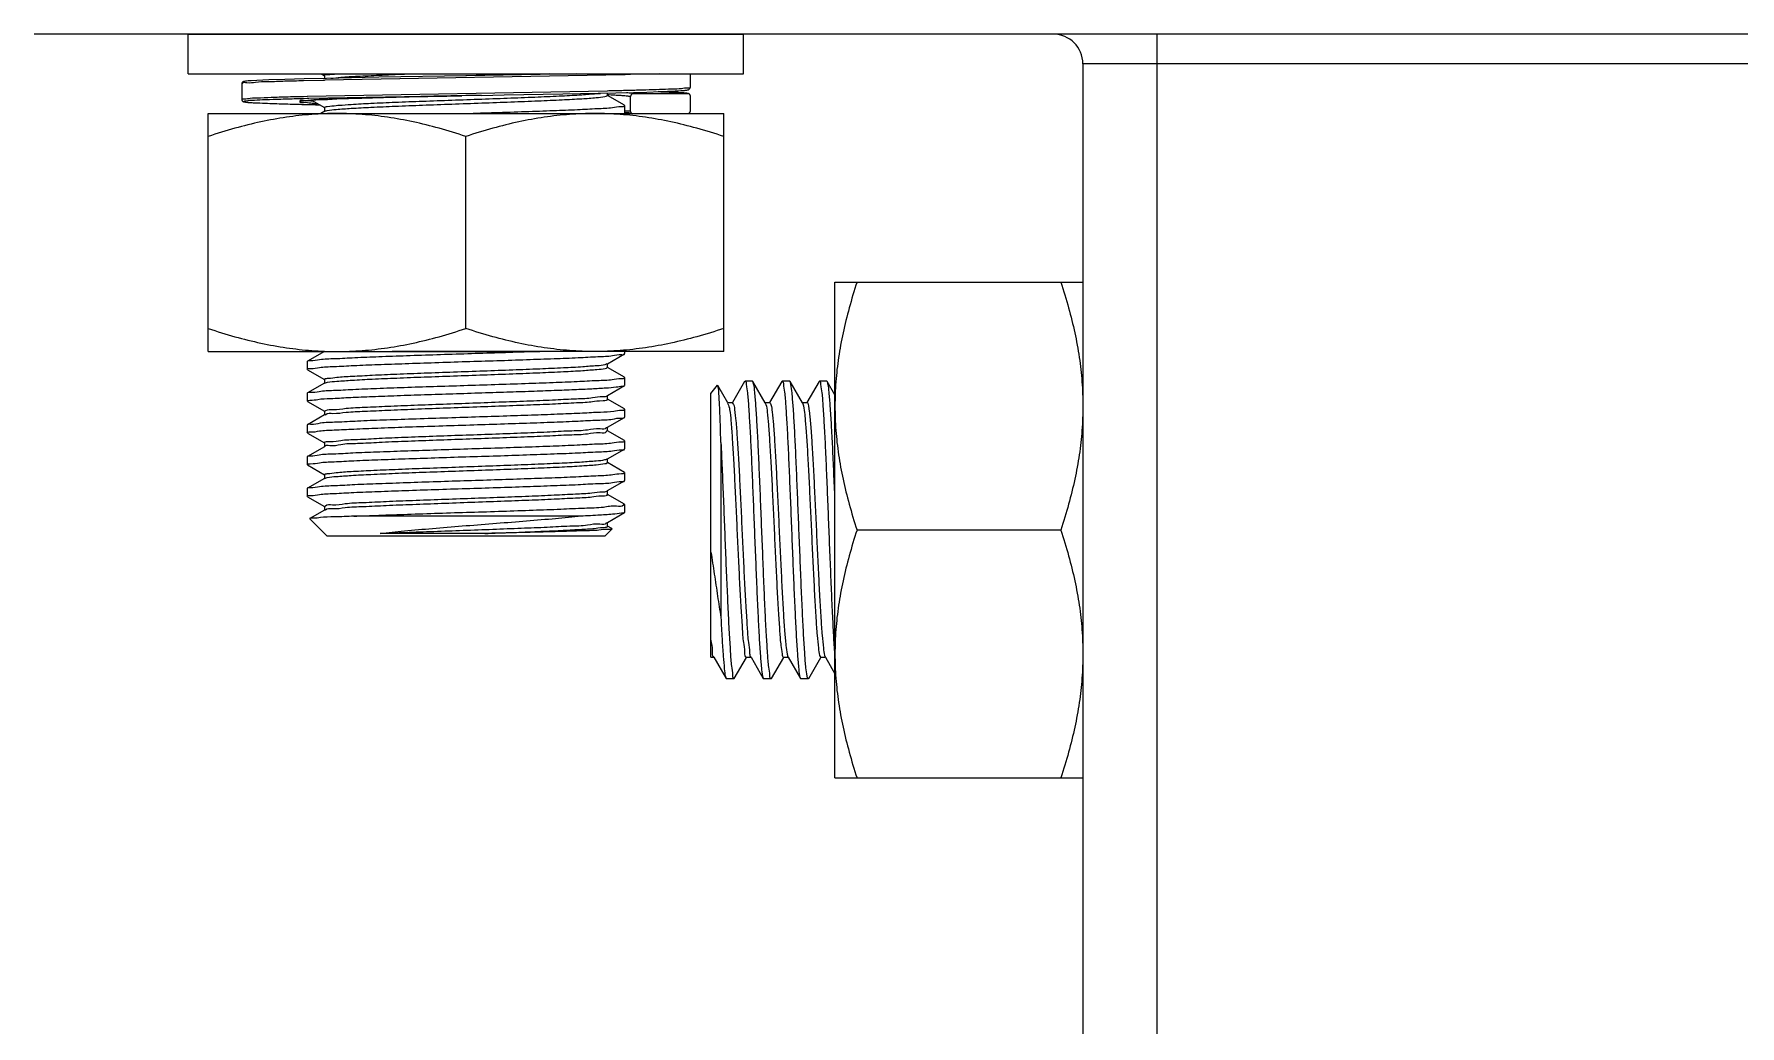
# Model space of a CAD drawing. Extents: x 69728788 to 150676229, y 20327566 to 43663798.
# Drawn here: x 75469841.2 to 75470162.3, y 20765298.9 to 20765485.5 of the extents above; entities that cross this region are included whole.
import ezdxf

# ---------------------------------------------------------------- set-up
doc = ezdxf.new("R2010")
doc.units = 0
doc.header["$LTSCALE"] = 1000
doc.header["$MEASUREMENT"] = 0
doc.layers.get('0').update_dxf_attribs({"linetype": 'CONTINUOUS'})
doc.layers.add('02___PRT_ALL_AXES', color=7, linetype='CONTINUOUS')
doc.layers.add('03___PRT_ALL_CURVES', color=7, linetype='CONTINUOUS')

msp = doc.modelspace()

# ---------------------------------------------------------------- linework, layer by layer
at = {"color": 0, "linetype": 'Continuous'}
for p, q in [((75470483.34, 20765485.54), (75469841.2, 20765485.54)), ((75470052.6, 20765112.2), (75470052.6, 20765485.54)), ((75470038.6, 20765479.94), (75470038.6, 20765117.8)), ((75470285.94, 20765479.94), (75470038.6, 20765479.94)), ((75469880.29, 20765476.2), (75469880.29, 20765473.22)), ((75469895.59, 20765476.83), (75469891.89, 20765476.74)), ((75469895.15, 20765478.07), (75469895.84, 20765477.67)), ((75469895.85, 20765476.83), (75469895.59, 20765476.83)), ((75469895.85, 20765477.7), (75469895.85, 20765477.2)), ((75469952.31, 20765477.88), (75469895.9, 20765476.84)), ((75469922.56, 20765477.7), (75469906.06, 20765477.41)), ((75469922.56, 20765477.7), (75469922.48, 20765477.7)), ((75469943.37, 20765478.07), (75469922.56, 20765477.7)), ((75469926.17, 20765477.78), (75469922.56, 20765477.7)), ((75469925.22, 20765477.76), (75469922.56, 20765477.7)), ((75469938.25, 20765478.07), (75469925.22, 20765477.76)), ((75469933.39, 20765477.95), (75469926.17, 20765477.78)), ((75469938.25, 20765478.07), (75469933.39, 20765477.95)), ((75469952.35, 20765477.88), (75469952.31, 20765477.88)), ((75469952.46, 20765477.89), (75469952.35, 20765477.88)), ((75469953.47, 20765477.91), (75469952.46, 20765477.89)), ((75469958.97, 20765478.07), (75469953.47, 20765477.91)), ((75469964.67, 20765478.07), (75469964.67, 20765475.46)), ((75469892.65, 20765473.78), (75469892.61, 20765473.77)), ((75469892.66, 20765473.4), (75469892.62, 20765473.4)), ((75469949.06, 20765474.82), (75469892.65, 20765473.78)), ((75469892.9, 20765473.4), (75469892.66, 20765473.4)), ((75469893.3, 20765473.11), (75469892.7, 20765473.01)), ((75469921.71, 20765473.95), (75469892.9, 20765473.4)), ((75469892.95, 20765473.09), (75469893.53, 20765473.12)), ((75469893.39, 20765473.12), (75469893.3, 20765473.11)), ((75469893.39, 20765473.11), (75469895.84, 20765471.7)), ((75469893.53, 20765473.12), (75469894.21, 20765473.16)), ((75469894.21, 20765473.16), (75469895.01, 20765473.2)), ((75469895.01, 20765473.2), (75469896.45, 20765473.26)), ((75469896.45, 20765473.26), (75469898.21, 20765473.33)), ((75469898.21, 20765473.33), (75469900.35, 20765473.4)), ((75469900.35, 20765473.4), (75469902.89, 20765473.48)), ((75469902.89, 20765473.48), (75469906.94, 20765473.59)), ((75469906.94, 20765473.59), (75469911.78, 20765473.71)), ((75469911.78, 20765473.71), (75469918.87, 20765473.88)), ((75469918.87, 20765473.88), (75469921.71, 20765473.94)), ((75469922.48, 20765473.96), (75469921.71, 20765473.94)), ((75469922.48, 20765473.96), (75469921.71, 20765473.95)), ((75469925.42, 20765474.01), (75469922.48, 20765473.96)), ((75469925.42, 20765474.01), (75469929.67, 20765474.09)), ((75469929.67, 20765474.09), (75469940.74, 20765474.28)), ((75469940.74, 20765474.28), (75469954.02, 20765474.57)), ((75469949.11, 20765474.82), (75469949.06, 20765474.82)), ((75469949.37, 20765474.83), (75469949.11, 20765474.82)), ((75469949.11, 20765473.96), (75469949.11, 20765474.45)), ((75469952.3, 20765472.15), (75469949.13, 20765473.98)), ((75469953.47, 20765470.98), (75469953.47, 20765473.78)), ((75469954.02, 20765474.57), (75469956.5, 20765474.64)), ((75469954.03, 20765474.34), (75469964.29, 20765474.34)), ((75469956.5, 20765474.64), (75469958.99, 20765474.72)), ((75469958.99, 20765474.72), (75469960.44, 20765474.77)), ((75469960.44, 20765474.77), (75469961.23, 20765474.81)), ((75469961.23, 20765474.81), (75469961.89, 20765474.84)), ((75469961.89, 20765474.84), (75469962.45, 20765474.87)), ((75469962.45, 20765474.87), (75469962.92, 20765474.9)), ((75469964.67, 20765473.96), (75469964.67, 20765473.97)), ((75469964.67, 20765473.96), (75469964.67, 20765470.98)), ((75469883.4, 20765472.58), (75469884.2, 20765472.55)), ((75469884.2, 20765472.55), (75469885.15, 20765472.51)), ((75469885.15, 20765472.51), (75469886.86, 20765472.45)), ((75469886.86, 20765472.45), (75469889.81, 20765472.36)), ((75469889.81, 20765472.36), (75469894.91, 20765472.24)), ((75469895.9, 20765471.03), (75469895.15, 20765470.6)), ((75469895.85, 20765471.72), (75469895.85, 20765471.03)), ((75469895.91, 20765471.02), (75469896.03, 20765471.07)), ((75469952.35, 20765472.1), (75469952.3, 20765472.15)), ((75469952.35, 20765470.82), (75469952.76, 20765470.79)), ((75469953.47, 20765470.98), (75469953.47, 20765470.96)), ((75469953.47, 20765470.96), (75469953.58, 20765470.71)), ((75469953.58, 20765470.71), (75469953.63, 20765470.67)), ((75469953.63, 20765470.67), (75469953.84, 20765470.6)), ((75469895.85, 20765425.8), (75469892.66, 20765423.96)), ((75469949.11, 20765423.5), (75469952.3, 20765425.35)), ((75469952.3, 20765425.35), (75469952.35, 20765425.4)), ((75469892.61, 20765423.91), (75469892.66, 20765423.96)), ((75469892.66, 20765422.36), (75469895.84, 20765420.52)), ((75469948.71, 20765423.37), (75469949.04, 20765423.51)), ((75469949.06, 20765423.47), (75469949.11, 20765423.5)), ((75469949.11, 20765422.79), (75469949.11, 20765423.47)), ((75469952.3, 20765420.97), (75469949.13, 20765422.81)), ((75469895.85, 20765419.83), (75469892.66, 20765417.99)), ((75469895.85, 20765420.55), (75469895.85, 20765419.86)), ((75469895.9, 20765419.86), (75469895.85, 20765419.83)), ((75469895.9, 20765419.85), (75469896.02, 20765419.9)), ((75469949.11, 20765417.53), (75469952.3, 20765419.37)), ((75469952.35, 20765420.92), (75469952.3, 20765420.97)), ((75469952.3, 20765419.37), (75469952.35, 20765419.43)), ((75469968.6, 20765417.87), (75469969.86, 20765419.44)), ((75469969.91, 20765419.43), (75469969.86, 20765419.44)), ((75469971.8, 20765416.16), (75469969.91, 20765419.43)), ((75469974.94, 20765420.14), (75469972.65, 20765416.18)), ((75469974.94, 20765420.14), (75469975.02, 20765420.2)), ((75469976.5, 20765420.14), (75469976.42, 20765420.2)), ((75469978.8, 20765416.16), (75469976.5, 20765420.14)), ((75469981.94, 20765420.14), (75469979.65, 20765416.18)), ((75469981.94, 20765420.14), (75469982.02, 20765420.2)), ((75469983.5, 20765420.14), (75469983.42, 20765420.2)), ((75469985.8, 20765416.16), (75469983.5, 20765420.14)), ((75469988.94, 20765420.14), (75469986.65, 20765416.18)), ((75469988.94, 20765420.14), (75469989.02, 20765420.2)), ((75469990.5, 20765420.14), (75469990.42, 20765420.2)), ((75469991.94, 20765417.65), (75469990.5, 20765420.14)), ((75469892.61, 20765417.93), (75469892.66, 20765417.99)), ((75469892.66, 20765416.39), (75469895.84, 20765414.55)), ((75469949.06, 20765417.5), (75469949.11, 20765417.53)), ((75469949.11, 20765416.81), (75469949.11, 20765417.5)), ((75469952.3, 20765415), (75469949.13, 20765416.83)), ((75469952.35, 20765414.95), (75469952.3, 20765415)), ((75469968.6, 20765368.24), (75469968.6, 20765417.87)), ((75469971.74, 20765416.01), (75469971.78, 20765415.94)), ((75469971.84, 20765416.08), (75469971.8, 20765416.16)), ((75469972.69, 20765416.16), (75469971.84, 20765416.16)), ((75469978.84, 20765416.08), (75469978.8, 20765416.16)), ((75469979.69, 20765416.16), (75469978.84, 20765416.16)), ((75469985.84, 20765416.08), (75469985.8, 20765416.16)), ((75469986.69, 20765416.16), (75469985.84, 20765416.16)), ((75469892.61, 20765411.96), (75469892.66, 20765412.01)), ((75469895.85, 20765413.86), (75469892.66, 20765412.01)), ((75469895.85, 20765414.57), (75469895.85, 20765413.88)), ((75469895.9, 20765413.88), (75469895.85, 20765413.86)), ((75469949.11, 20765411.56), (75469952.3, 20765413.4)), ((75469952.3, 20765413.4), (75469952.35, 20765413.45)), ((75469892.66, 20765410.41), (75469895.84, 20765408.58)), ((75469895.85, 20765408.6), (75469895.85, 20765407.91)), ((75469948.95, 20765411.48), (75469948.97, 20765411.55)), ((75469949.06, 20765411.53), (75469949.11, 20765411.56)), ((75469949.11, 20765410.84), (75469949.11, 20765411.53)), ((75469952.3, 20765409.03), (75469949.13, 20765410.86)), ((75469952.35, 20765408.97), (75469952.3, 20765409.03)), ((75469970.47, 20765408.65), (75469970.47, 20765375.74)), ((75469892.61, 20765405.99), (75469892.66, 20765406.04)), ((75469895.85, 20765407.88), (75469892.66, 20765406.04)), ((75469895.9, 20765407.91), (75469895.85, 20765407.88)), ((75469895.9, 20765407.91), (75469895.89, 20765407.97)), ((75469948.92, 20765405.53), (75469949.05, 20765405.58)), ((75469949.06, 20765405.55), (75469949.11, 20765405.58)), ((75469949.11, 20765405.58), (75469952.3, 20765407.43)), ((75469949.11, 20765404.87), (75469949.11, 20765405.55)), ((75469952.3, 20765407.43), (75469952.35, 20765407.48)), ((75469892.66, 20765404.44), (75469895.84, 20765402.6)), ((75469895.85, 20765402.63), (75469895.85, 20765401.94)), ((75469952.3, 20765403.05), (75469949.13, 20765404.89)), ((75469952.35, 20765403), (75469952.3, 20765403.05)), ((75469892.61, 20765400.01), (75469892.66, 20765400.07)), ((75469895.85, 20765401.91), (75469892.66, 20765400.07)), ((75469895.9, 20765401.94), (75469895.85, 20765401.91)), ((75469895.91, 20765401.92), (75469896.03, 20765401.97)), ((75469948.99, 20765399.48), (75469949.08, 20765399.59)), ((75469949.06, 20765399.58), (75469949.11, 20765399.61)), ((75469949.11, 20765399.61), (75469952.3, 20765401.45)), ((75469949.11, 20765398.89), (75469949.11, 20765399.58)), ((75469952.3, 20765397.08), (75469949.13, 20765398.91)), ((75469952.3, 20765401.45), (75469952.35, 20765401.51)), ((75469892.66, 20765398.47), (75469895.84, 20765396.63)), ((75469895.85, 20765395.94), (75469893.1, 20765394.35)), ((75469895.85, 20765396.65), (75469895.85, 20765395.96)), ((75469895.9, 20765395.96), (75469895.85, 20765395.94)), ((75469895.99, 20765395.92), (75469896.05, 20765396.02)), ((75469952.35, 20765397.03), (75469952.3, 20765397.08)), ((75469893.1, 20765394.35), (75469893.09, 20765394.31)), ((75469896.35, 20765391.05), (75469893.09, 20765394.31)), ((75469943.61, 20765394.79), (75469901.37, 20765394.79)), ((75469948.61, 20765391.05), (75469949.98, 20765392.42)), ((75469949.06, 20765393.61), (75469949.11, 20765393.64)), ((75469949.11, 20765393.64), (75469952.3, 20765395.48)), ((75469949.11, 20765392.92), (75469949.11, 20765393.61)), ((75469949.97, 20765392.46), (75469949.13, 20765392.94)), ((75469952.35, 20765395.53), (75469952.3, 20765395.48)), ((75469948.61, 20765391.05), (75469896.35, 20765391.05)), ((75469926.03, 20765391.55), (75469906.33, 20765391.55)), ((75469968.6, 20765368.24), (75469969.1, 20765368.24)), ((75469969.1, 20765368.32), (75469969.14, 20765368.24)), ((75469969.14, 20765368.24), (75469971.44, 20765364.27)), ((75469973, 20765364.27), (75469975.29, 20765368.22)), ((75469975.25, 20765368.24), (75469976.1, 20765368.24)), ((75469976.1, 20765368.32), (75469976.14, 20765368.24)), ((75469976.14, 20765368.24), (75469978.44, 20765364.27)), ((75469980, 20765364.27), (75469982.29, 20765368.22)), ((75469982.25, 20765368.24), (75469983.1, 20765368.24)), ((75469983.1, 20765368.32), (75469983.14, 20765368.24)), ((75469983.14, 20765368.24), (75469985.44, 20765364.27)), ((75469987, 20765364.27), (75469989.29, 20765368.22)), ((75469989.25, 20765368.24), (75469990.1, 20765368.24)), ((75469990.1, 20765368.32), (75469990.14, 20765368.24)), ((75469990.14, 20765368.24), (75469991.94, 20765365.14)), ((75469991.87, 20765368.86), (75469991.94, 20765368.06)), ((75469971.44, 20765364.27), (75469971.52, 20765364.2)), ((75469972.92, 20765364.2), (75469973, 20765364.27)), ((75469978.44, 20765364.27), (75469978.52, 20765364.2)), ((75469980, 20765364.27), (75469979.92, 20765364.2)), ((75469985.44, 20765364.27), (75469985.52, 20765364.2)), ((75469987, 20765364.27), (75469986.92, 20765364.2))]:
    msp.add_line(p, q, dxfattribs=at)
for points in [[(75469896.24, 20765477.21), (75469892.01, 20765477.11), (75469888.37, 20765477.02), (75469885.36, 20765476.92), (75469883.11, 20765476.82), (75469882.04, 20765476.76), (75469881.5, 20765476.72), (75469881.19, 20765476.69), (75469880.98, 20765476.67), (75469880.83, 20765476.64), (75469880.73, 20765476.62), (75469880.64, 20765476.6), (75469880.57, 20765476.58), (75469880.48, 20765476.54), (75469880.37, 20765476.44), (75469880.3, 20765476.23), (75469880.29, 20765476.2)], [(75469906.06, 20765477.41), (75469900.95, 20765477.31), (75469896.24, 20765477.21)], [(75469880.29, 20765473.22), (75469880.3, 20765473.16), (75469880.39, 20765472.96), (75469880.5, 20765472.87), (75469880.57, 20765472.84), (75469880.64, 20765472.81), (75469880.71, 20765472.8), (75469880.78, 20765472.78), (75469880.86, 20765472.77), (75469880.96, 20765472.75), (75469881.07, 20765472.74), (75469881.19, 20765472.73), (75469881.34, 20765472.71), (75469881.51, 20765472.7), (75469881.7, 20765472.68), (75469881.91, 20765472.67), (75469882.15, 20765472.65), (75469882.42, 20765472.63), (75469882.72, 20765472.62), (75469883.4, 20765472.58)], [(75469891.31, 20765472.91), (75469891.32, 20765472.91), (75469891.34, 20765472.92), (75469891.39, 20765472.93), (75469891.46, 20765472.94), (75469891.55, 20765472.96), (75469891.66, 20765472.97), (75469891.78, 20765472.99), (75469891.92, 20765473), (75469892.08, 20765473.02), (75469892.27, 20765473.03), (75469892.47, 20765473.05), (75469892.7, 20765473.07), (75469892.95, 20765473.09)], [(75469964.04, 20765474.42), (75469963.49, 20765474.48), (75469962.52, 20765474.54), (75469960.78, 20765474.63), (75469958.66, 20765474.71)], [(75469962.92, 20765474.9), (75469963.13, 20765474.91), (75469963.31, 20765474.93), (75469963.48, 20765474.94), (75469963.62, 20765474.95), (75469963.76, 20765474.97), (75469963.88, 20765474.98), (75469963.98, 20765474.99), (75469964.08, 20765475), (75469964.16, 20765475.02), (75469964.23, 20765475.03), (75469964.3, 20765475.05), (75469964.36, 20765475.07), (75469964.43, 20765475.1), (75469964.52, 20765475.15), (75469964.64, 20765475.31), (75469964.67, 20765475.44)], [(75469952.76, 20765470.79), (75469952.93, 20765470.77), (75469953.08, 20765470.76), (75469953.22, 20765470.74), (75469953.34, 20765470.73), (75469953.44, 20765470.71), (75469953.52, 20765470.7), (75469953.59, 20765470.69)]]:
    msp.add_lwpolyline(points, dxfattribs=at)
msp.add_arc((75470033, 20765479.94), 5.6, 0, 90, dxfattribs=at)
for points, start_tangent, end_tangent in [([(75469891.89, 20765476.74), (75469888.38, 20765476.65), (75469885.25, 20765476.55), (75469882.85, 20765476.45), (75469881.22, 20765476.35), (75469880.4, 20765476.25), (75469880.39, 20765476.2)], (-0.999753, -0.022244), (-0.014583, -0.999894)), ([(75469895.91, 20765477.74), (75469895.9, 20765477.75), (75469896.84, 20765477.96), (75469898.02, 20765478.04)], (-0.580061, 0.814573), (0.993596, 0.112994)), ([(75469895.88, 20765476.84), (75469895.85, 20765476.83)], (-0.999751, -0.02232), (-0.99975, -0.022351)), ([(75469895.9, 20765476.84), (75469895.88, 20765476.84)], (-0.999751, -0.022298), (-0.999751, -0.02232)), ([(75469897.04, 20765477.22), (75469898.93, 20765477.41), (75469902.08, 20765477.61), (75469906.14, 20765477.81), (75469910.93, 20765478.02), (75469912.33, 20765478.07)], (0.998972, 0.045339), (0.999262, 0.038405)), ([(75469892.61, 20765473.77), (75469889.89, 20765473.71), (75469886.51, 20765473.61), (75469883.83, 20765473.51), (75469881.87, 20765473.41), (75469880.69, 20765473.31), (75469880.29, 20765473.22)], (-0.999719, -0.023686), (-0.185176, -0.982705)), ([(75469892.62, 20765473.4), (75469890.18, 20765473.33), (75469886.83, 20765473.23), (75469884.17, 20765473.14), (75469882.23, 20765473.04), (75469881.06, 20765472.94), (75469880.67, 20765472.84), (75469881.07, 20765472.74), (75469882.26, 20765472.64), (75469884.21, 20765472.55), (75469886.89, 20765472.45), (75469890.22, 20765472.35), (75469893.95, 20765472.26), (75469894.91, 20765472.24)], (-0.999709, -0.024139), (0.999744, -0.022638)), ([(75469892.7, 20765473.01), (75469891.92, 20765473), (75469891.21, 20765472.9), (75469891.2, 20765472.79), (75469891.89, 20765472.68), (75469893.26, 20765472.58), (75469894.42, 20765472.49)], (-0.991548, -0.129742), (0.99958, -0.028996)), ([(75469892.4, 20765473.07), (75469893.61, 20765472.95), (75469893.68, 20765472.94)], (0.997933, 0.064259), (0.990272, -0.139145)), ([(75469921.71, 20765473.94), (75469921.27, 20765473.93), (75469918.06, 20765473.86), (75469914.8, 20765473.79), (75469911.46, 20765473.71), (75469908.02, 20765473.62), (75469904.58, 20765473.53), (75469901.15, 20765473.43), (75469897.98, 20765473.32), (75469895.34, 20765473.22), (75469893.39, 20765473.12)], (-0.999741, -0.022737), (-0.990934, -0.134352)), ([(75469896.03, 20765471.07), (75469896.38, 20765471.16), (75469898.07, 20765471.37), (75469900.86, 20765471.57), (75469904.61, 20765471.77), (75469909.17, 20765471.97), (75469914.32, 20765472.17), (75469919.83, 20765472.37), (75469925.46, 20765472.58), (75469930.96, 20765472.78), (75469936.09, 20765472.98), (75469940.6, 20765473.18), (75469944.3, 20765473.38), (75469947.02, 20765473.58), (75469948.65, 20765473.78), (75469949.1, 20765473.97)], (0.943848, 0.33038), (0.613481, 0.789709)), ([(75469898.64, 20765472.15), (75469900.86, 20765472.31), (75469904.61, 20765472.52), (75469909.17, 20765472.72), (75469914.32, 20765472.92), (75469919.83, 20765473.12), (75469925.46, 20765473.32), (75469930.96, 20765473.52), (75469936.09, 20765473.72), (75469940.6, 20765473.93), (75469944.3, 20765474.13), (75469947.02, 20765474.33), (75469947.81, 20765474.37)], (0.997868, 0.065264), (0.995147, 0.098398)), ([(75469949.09, 20765474.16), (75469949.11, 20765474.16)], (0.998993, -0.044859), (0.998988, -0.044985)), ([(75469949.11, 20765474.16), (75469949.12, 20765474.16)], (0.998988, -0.044986), (0.998986, -0.04503)), ([(75469949.12, 20765474.16), (75469950.5, 20765474.09), (75469951.62, 20765474.02), (75469952.41, 20765473.96), (75469952.93, 20765473.91), (75469953.25, 20765473.86), (75469953.42, 20765473.82), (75469953.47, 20765473.78)], (0.998986, -0.045029), (0.000052, -1)), ([(75469964.67, 20765475.46), (75469964.27, 20765475.36), (75469963.08, 20765475.26), (75469961.21, 20765475.16), (75469958.92, 20765475.08), (75469956.32, 20765475), (75469953.58, 20765474.93), (75469950.75, 20765474.86), (75469949.37, 20765474.83)], (-0.000812, -1), (-0.999759, -0.021948)), ([(75469952.73, 20765474.54), (75469952.95, 20765474.52), (75469953.48, 20765474.47), (75469953.81, 20765474.42), (75469953.98, 20765474.38), (75469954.03, 20765474.34)], (0.996851, -0.079298), (0.000108, -1)), ([(75469954.03, 20765474.34), (75469953.85, 20765474.31), (75469953.7, 20765474.23), (75469953.58, 20765474.1), (75469953.5, 20765473.95), (75469953.47, 20765473.78)], (-1, 0.000001), (0, -1)), ([(75469958.68, 20765474.71), (75469960.76, 20765474.63), (75469962.67, 20765474.53), (75469963.89, 20765474.44), (75469964.29, 20765474.34)], (0.999134, -0.041598), (0.00163, -0.999999)), ([(75469964.67, 20765473.97), (75469964.64, 20765474.1), (75469964.56, 20765474.23), (75469964.44, 20765474.31), (75469964.29, 20765474.34)], (-0.022015, 0.999758), (-1, 0.000012)), ([(75469895.85, 20765471.72), (75469896.38, 20765471.91), (75469898.07, 20765472.11), (75469898.64, 20765472.15)], (0.48086, 0.876797), (0.997868, 0.065264)), ([(75469922.48, 20765470.6), (75469927.96, 20765470.78), (75469933.68, 20765470.97), (75469938.96, 20765471.16), (75469943.5, 20765471.34), (75469947.21, 20765471.53), (75469950.04, 20765471.72), (75469951.77, 20765471.91), (75469952.35, 20765472.09)], (0.999492, 0.031868), (0.050502, 0.998724)), ([(75469952.35, 20765472.09), (75469952.35, 20765472.1)], (0.050503, 0.998724), (0, 1)), ([(75469952.35, 20765471.15), (75469953.12, 20765471.08), (75469953.47, 20765470.98)], (0.986244, -0.165296), (0.000736, -1)), ([(75469964.29, 20765470.6), (75469964.44, 20765470.63), (75469964.56, 20765470.71), (75469964.64, 20765470.83), (75469964.67, 20765470.98)], (1, 0.000009), (0, 1)), ([(75469892.61, 20765422.42), (75469893.19, 20765422.6), (75469894.89, 20765422.79), (75469897.65, 20765422.97), (75469901.36, 20765423.16), (75469905.89, 20765423.35), (75469911.05, 20765423.53), (75469916.65, 20765423.72), (75469922.48, 20765423.91), (75469928.31, 20765424.09), (75469933.91, 20765424.28), (75469939.07, 20765424.47), (75469943.6, 20765424.65), (75469947.31, 20765424.84), (75469950.07, 20765425.03), (75469951.77, 20765425.21), (75469952.33, 20765425.33)], (0.050562, 0.998721), (0.439744, 0.898123)), ([(75469892.61, 20765422.41), (75469892.61, 20765422.42)], (0, 1), (0.050563, 0.998721)), ([(75469895.85, 20765420.55), (75469896.44, 20765420.75), (75469898.2, 20765420.95), (75469901.05, 20765421.15), (75469904.86, 20765421.35), (75469909.45, 20765421.55), (75469914.63, 20765421.76), (75469920.16, 20765421.96), (75469925.79, 20765422.16), (75469931.28, 20765422.36), (75469936.37, 20765422.56), (75469940.84, 20765422.76), (75469944.49, 20765422.96), (75469947.15, 20765423.17), (75469948.71, 20765423.37)], (-0.000602, 1), (0.941401, 0.337289)), ([(75469896.02, 20765419.9), (75469896.44, 20765420), (75469898.2, 20765420.2), (75469901.05, 20765420.4), (75469904.86, 20765420.61), (75469909.45, 20765420.81), (75469914.63, 20765421.01), (75469920.16, 20765421.21), (75469925.79, 20765421.41), (75469931.28, 20765421.61), (75469936.37, 20765421.81), (75469940.84, 20765422.02), (75469944.49, 20765422.22), (75469947.15, 20765422.42), (75469948.71, 20765422.62), (75469949.09, 20765422.81)], (0.952949, 0.303131), (0.642644, 0.766165)), ([(75469892.61, 20765416.45), (75469893.11, 20765416.61), (75469894.6, 20765416.79), (75469897.02, 20765416.96), (75469900.29, 20765417.14), (75469904.3, 20765417.31), (75469908.92, 20765417.48), (75469914, 20765417.66), (75469919.36, 20765417.83), (75469924.82, 20765418.01), (75469930.21, 20765418.18)], (0.05872, 0.998275), (0.999457, 0.032936)), ([(75469892.63, 20765418), (75469893.18, 20765418.12), (75469894.85, 20765418.3), (75469897.55, 20765418.49), (75469901.2, 20765418.67), (75469905.67, 20765418.86), (75469910.83, 20765419.05), (75469916.38, 20765419.23), (75469922.11, 20765419.41), (75469927.93, 20765419.6), (75469933.64, 20765419.79), (75469938.9, 20765419.98), (75469943.43, 20765420.17), (75469947.18, 20765420.35), (75469950.02, 20765420.54), (75469951.77, 20765420.73), (75469952.35, 20765420.91)], (0.44984, 0.893109), (0.050197, 0.998739)), ([(75469930.21, 20765418.18), (75469934.81, 20765418.34), (75469939.07, 20765418.49), (75469942.9, 20765418.65), (75469946.18, 20765418.8), (75469948.82, 20765418.96), (75469950.76, 20765419.12), (75469951.95, 20765419.27), (75469952.32, 20765419.36)], (0.999457, 0.032936), (0.630908, 0.775858)), ([(75469952.35, 20765420.91), (75469952.35, 20765420.92)], (0.050198, 0.998739), (0, 1)), ([(75469970.47, 20765408.65), (75469970.35, 20765412.53), (75469970.22, 20765415.64), (75469970.1, 20765417.87), (75469969.98, 20765419.14), (75469969.87, 20765419.41)], (-0.029159, 0.999575), (-0.544269, 0.838911)), ([(75469975.02, 20765420.2), (75469975.03, 20765420.2), (75469975.25, 20765419.62), (75469975.46, 20765418.01), (75469975.68, 20765415.4), (75469975.9, 20765411.92), (75469976.12, 20765407.68), (75469976.34, 20765402.82), (75469976.55, 20765397.61), (75469976.77, 20765392.2)], (0.933337, 0.359002), (0.039757, -0.999209)), ([(75469978.17, 20765392.2), (75469977.95, 20765397.66), (75469977.73, 20765402.99), (75469977.51, 20765407.87), (75469977.29, 20765412.06), (75469977.07, 20765415.53), (75469976.85, 20765418.14), (75469976.63, 20765419.72), (75469976.48, 20765420.13)], (-0.039757, 0.999209), (-0.489832, 0.871817)), ([(75469982.02, 20765420.2), (75469982.23, 20765419.72), (75469982.45, 20765418.14), (75469982.67, 20765415.53), (75469982.89, 20765412.06), (75469983.11, 20765407.87), (75469983.33, 20765402.99), (75469983.55, 20765397.66), (75469983.77, 20765392.2)], (0.933344, -0.358982), (0.039757, -0.999209)), ([(75469985.17, 20765392.2), (75469984.95, 20765397.61), (75469984.74, 20765402.84), (75469984.52, 20765407.71), (75469984.3, 20765411.95), (75469984.08, 20765415.42), (75469983.86, 20765418.02), (75469983.65, 20765419.63), (75469983.5, 20765420.14)], (-0.039757, 0.999209), (-0.472755, 0.881194)), ([(75469989.02, 20765420.2), (75469989.03, 20765420.2), (75469989.25, 20765419.63), (75469989.46, 20765418.02), (75469989.68, 20765415.42), (75469989.9, 20765411.95), (75469990.12, 20765407.71), (75469990.34, 20765402.84), (75469990.55, 20765397.61), (75469990.77, 20765392.2)], (0.95085, 0.309652), (0.039757, -0.999209)), ([(75469991.94, 20765398.01), (75469991.73, 20765402.97), (75469991.51, 20765407.84), (75469991.29, 20765412.03), (75469991.07, 20765415.5), (75469990.85, 20765418.12), (75469990.63, 20765419.71), (75469990.48, 20765420.13)], (-0.040733, 0.99917), (-0.48609, 0.873909)), ([(75469892.61, 20765416.44), (75469892.61, 20765416.45)], (0, 1), (0.05872, 0.998275)), ([(75469895.93, 20765414.52), (75469896.1, 20765414.7), (75469897.45, 20765414.9), (75469899.93, 20765415.11), (75469903.42, 20765415.31), (75469907.75, 20765415.51), (75469912.75, 20765415.71), (75469918.18, 20765415.91), (75469923.81, 20765416.11), (75469929.37, 20765416.32)], (0.491794, 0.870711), (0.999318, 0.036929)), ([(75469895.97, 20765413.83), (75469896.1, 20765413.96), (75469897.45, 20765414.16), (75469899.93, 20765414.36), (75469903.42, 20765414.56), (75469907.75, 20765414.76), (75469912.75, 20765414.96), (75469918.18, 20765415.17), (75469923.81, 20765415.37), (75469929.37, 20765415.57)], (0.623148, 0.782104), (0.999318, 0.036929)), ([(75469929.37, 20765416.32), (75469934.63, 20765416.52), (75469939.35, 20765416.72), (75469943.3, 20765416.92), (75469946.33, 20765417.12), (75469948.29, 20765417.32), (75469949.09, 20765417.48)], (0.999318, 0.036929), (0.631336, 0.77551)), ([(75469929.37, 20765415.57), (75469934.63, 20765415.77), (75469939.35, 20765415.97), (75469943.3, 20765416.17), (75469946.33, 20765416.37), (75469948.29, 20765416.58), (75469949.1, 20765416.78), (75469949.09, 20765416.79)], (0.999318, 0.036929), (-0.642637, 0.766171)), ([(75469930.21, 20765413.7), (75469935.45, 20765413.88), (75469940.27, 20765414.06), (75469944.41, 20765414.24), (75469947.8, 20765414.41), (75469950.3, 20765414.59), (75469951.83, 20765414.77), (75469952.35, 20765414.94)], (0.999457, 0.032936), (0.056644, 0.998394)), ([(75469952.35, 20765414.94), (75469952.35, 20765414.95)], (0.056644, 0.998394), (0, 1)), ([(75469971.78, 20765415.94), (75469972.12, 20765414.87), (75469972.36, 20765412.74), (75469972.59, 20765409.69), (75469972.83, 20765405.87), (75469973.06, 20765401.44), (75469973.3, 20765396.6), (75469973.53, 20765391.57), (75469973.77, 20765386.56), (75469974, 20765381.81), (75469974.24, 20765377.51), (75469974.47, 20765373.87), (75469974.71, 20765371.04), (75469974.94, 20765369.16), (75469975.18, 20765368.3), (75469975.22, 20765368.31)], (0.475687, -0.879614), (0.880301, 0.474416)), ([(75469972.63, 20765416.05), (75469973.05, 20765414.87), (75469973.29, 20765412.74), (75469973.52, 20765409.69), (75469973.76, 20765405.87), (75469974, 20765401.44), (75469974.23, 20765396.6), (75469974.47, 20765391.57), (75469974.7, 20765386.56), (75469974.94, 20765381.81), (75469975.17, 20765377.51), (75469975.41, 20765373.87), (75469975.64, 20765371.04), (75469975.88, 20765369.16), (75469975.96, 20765368.42)], (0.872469, -0.48867), (0.327816, -0.944742)), ([(75469978.8, 20765416.05), (75469978.94, 20765415.81)], (0.596616, -0.802527), (0.427002, -0.904251)), ([(75469978.94, 20765415.81), (75469979.18, 20765414.43), (75469979.41, 20765412.06), (75469979.65, 20765408.8), (75469979.89, 20765404.81), (75469980.12, 20765400.26), (75469980.36, 20765395.36), (75469980.59, 20765390.31), (75469980.83, 20765385.34), (75469981.06, 20765380.68), (75469981.3, 20765376.53), (75469981.53, 20765373.08), (75469981.77, 20765370.48), (75469982, 20765368.84), (75469982.24, 20765368.25), (75469982.25, 20765368.25)], (0.427002, -0.904251), (0.915311, 0.402748)), ([(75469979.67, 20765416.13), (75469979.88, 20765415.81), (75469980.11, 20765414.43), (75469980.35, 20765412.06), (75469980.58, 20765408.8), (75469980.82, 20765404.81), (75469981.05, 20765400.26), (75469981.29, 20765395.36), (75469981.52, 20765390.31), (75469981.76, 20765385.34), (75469982, 20765380.68), (75469982.23, 20765376.53), (75469982.47, 20765373.08), (75469982.7, 20765370.48), (75469982.94, 20765368.84), (75469983.03, 20765368.48)], (0.826116, -0.563501), (0.291356, -0.956615)), ([(75469985.85, 20765416.09), (75469985.91, 20765415.92)], (0.474517, -0.880247), (0.291356, -0.956615)), ([(75469985.91, 20765415.92), (75469986, 20765415.56), (75469986.24, 20765413.92), (75469986.47, 20765411.32), (75469986.71, 20765407.87), (75469986.94, 20765403.72), (75469987.18, 20765399.06), (75469987.41, 20765394.1), (75469987.65, 20765389.05), (75469987.89, 20765384.14), (75469988.12, 20765379.59), (75469988.36, 20765375.6), (75469988.59, 20765372.35), (75469988.83, 20765369.98), (75469989.06, 20765368.6), (75469989.27, 20765368.27)], (0.291356, -0.956615), (0.826116, -0.563501)), ([(75469986.69, 20765416.15), (75469986.7, 20765416.16), (75469986.94, 20765415.56), (75469987.17, 20765413.92), (75469987.41, 20765411.32), (75469987.64, 20765407.87), (75469987.88, 20765403.72), (75469988.11, 20765399.06), (75469988.35, 20765394.1), (75469988.58, 20765389.05), (75469988.82, 20765384.14), (75469989.05, 20765379.59), (75469989.29, 20765375.6), (75469989.52, 20765372.35), (75469989.76, 20765369.98), (75469990, 20765368.6)], (0.915311, 0.402748), (0.427002, -0.904251)), ([(75469892.61, 20765410.48), (75469893.19, 20765410.65), (75469894.89, 20765410.84), (75469897.65, 20765411.03), (75469901.36, 20765411.21), (75469905.89, 20765411.4), (75469911.05, 20765411.59), (75469916.65, 20765411.77), (75469922.48, 20765411.96), (75469928.31, 20765412.15), (75469933.91, 20765412.33), (75469939.07, 20765412.52), (75469943.6, 20765412.71), (75469947.31, 20765412.89), (75469950.07, 20765413.08), (75469951.77, 20765413.27), (75469952.33, 20765413.39)], (0.050562, 0.998721), (0.439744, 0.898123)), ([(75469892.63, 20765412.03), (75469893.23, 20765412.15), (75469895.1, 20765412.35), (75469898.14, 20765412.55), (75469902.1, 20765412.74), (75469906.87, 20765412.93), (75469912.38, 20765413.12), (75469918.31, 20765413.32), (75469924.31, 20765413.51), (75469930.21, 20765413.7)], (0.402552, 0.915397), (0.999457, 0.032936)), ([(75469892.61, 20765410.47), (75469892.61, 20765410.48)], (0, 1), (0.050563, 0.998721)), ([(75469892.63, 20765406.05), (75469893.18, 20765406.17), (75469894.85, 20765406.36), (75469897.55, 20765406.54), (75469901.2, 20765406.73), (75469905.66, 20765406.91), (75469910.82, 20765407.1), (75469916.38, 20765407.28), (75469922.11, 20765407.47), (75469927.92, 20765407.65), (75469933.64, 20765407.84), (75469938.91, 20765408.03), (75469943.44, 20765408.22), (75469947.18, 20765408.41), (75469950.02, 20765408.6), (75469951.77, 20765408.79), (75469952.35, 20765408.96)], (0.449883, 0.893087), (0.050246, 0.998737)), ([(75469895.91, 20765408.64), (75469895.9, 20765408.66), (75469896.84, 20765408.86), (75469898.93, 20765409.06), (75469902.08, 20765409.26), (75469906.14, 20765409.46), (75469910.93, 20765409.67), (75469916.23, 20765409.87), (75469921.82, 20765410.07), (75469927.43, 20765410.27), (75469932.83, 20765410.47), (75469937.76, 20765410.67), (75469942.01, 20765410.88), (75469945.38, 20765411.08), (75469947.73, 20765411.28), (75469948.95, 20765411.48)], (-0.580286, 0.814413), (0.375024, 0.927015)), ([(75469895.89, 20765407.97), (75469896.84, 20765408.11), (75469898.93, 20765408.32), (75469902.08, 20765408.52), (75469906.14, 20765408.72), (75469910.93, 20765408.92), (75469916.23, 20765409.12), (75469921.82, 20765409.32), (75469927.43, 20765409.52), (75469932.83, 20765409.73), (75469937.76, 20765409.93), (75469942.01, 20765410.13), (75469945.38, 20765410.33), (75469947.73, 20765410.53), (75469948.95, 20765410.73), (75469948.98, 20765410.86)], (0.394986, 0.918687), (0.127461, 0.991844)), ([(75469952.35, 20765408.96), (75469952.35, 20765408.97)], (0.050245, 0.998737), (0, 1)), ([(75469970.47, 20765408.65), (75469970.69, 20765403.87), (75469970.91, 20765398.62), (75469971.13, 20765393.13), (75469971.35, 20765387.59), (75469971.57, 20765382.24), (75469971.8, 20765377.28), (75469972.02, 20765372.9), (75469972.24, 20765369.28), (75469972.46, 20765366.56), (75469972.68, 20765364.85), (75469972.9, 20765364.21), (75469972.91, 20765364.21)], (0.049111, -0.998793), (0.866249, 0.499612)), ([(75469892.61, 20765404.5), (75469893.19, 20765404.68), (75469894.89, 20765404.87), (75469897.65, 20765405.05), (75469901.36, 20765405.24), (75469905.89, 20765405.43), (75469911.05, 20765405.61), (75469916.65, 20765405.8), (75469922.48, 20765405.99), (75469928.31, 20765406.17), (75469933.91, 20765406.36), (75469939.07, 20765406.55), (75469943.6, 20765406.73), (75469947.31, 20765406.92), (75469950.07, 20765407.11), (75469951.77, 20765407.29), (75469952.33, 20765407.41)], (0.050562, 0.998721), (0.439744, 0.898123)), ([(75469895.85, 20765402.62), (75469896.38, 20765402.82), (75469898.07, 20765403.02), (75469900.86, 20765403.22), (75469904.61, 20765403.42), (75469909.16, 20765403.62), (75469914.31, 20765403.82), (75469919.83, 20765404.02), (75469925.46, 20765404.23), (75469930.96, 20765404.43), (75469936.08, 20765404.63), (75469940.6, 20765404.83), (75469944.3, 20765405.03), (75469947.02, 20765405.23), (75469948.65, 20765405.44), (75469948.92, 20765405.53)], (0.481675, 0.87635), (0.930204, 0.367043)), ([(75469892.61, 20765404.49), (75469892.61, 20765404.5)], (0, 1), (0.050563, 0.998721)), ([(75469892.63, 20765400.08), (75469893.19, 20765400.2), (75469894.95, 20765400.39), (75469897.8, 20765400.58), (75469901.55, 20765400.77), (75469906.06, 20765400.95), (75469911.31, 20765401.14), (75469917.01, 20765401.33), (75469922.83, 20765401.52), (75469928.58, 20765401.7), (75469934.12, 20765401.89), (75469939.27, 20765402.07), (75469943.74, 20765402.26), (75469947.4, 20765402.44), (75469950.12, 20765402.63), (75469951.79, 20765402.81), (75469952.35, 20765402.99)], (0.43573, 0.900078), (0.051676, 0.998664)), ([(75469896.03, 20765401.97), (75469896.38, 20765402.07), (75469898.07, 20765402.27), (75469900.86, 20765402.47), (75469904.61, 20765402.67), (75469909.16, 20765402.88), (75469914.31, 20765403.08), (75469919.83, 20765403.28), (75469925.46, 20765403.48), (75469930.96, 20765403.68), (75469936.08, 20765403.88), (75469940.6, 20765404.08), (75469944.3, 20765404.29), (75469947.02, 20765404.49), (75469948.65, 20765404.69), (75469949.1, 20765404.88)], (0.94381, 0.330487), (0.61327, 0.789874)), ([(75469952.35, 20765402.99), (75469952.35, 20765403)], (0.051676, 0.998664), (0, 1)), ([(75469892.61, 20765398.53), (75469893.19, 20765398.71), (75469894.89, 20765398.89), (75469897.65, 20765399.08), (75469901.36, 20765399.27), (75469905.89, 20765399.45), (75469911.05, 20765399.64), (75469916.65, 20765399.83), (75469922.48, 20765400.01), (75469928.31, 20765400.2), (75469933.91, 20765400.39), (75469939.07, 20765400.57), (75469943.6, 20765400.76), (75469947.31, 20765400.95), (75469950.07, 20765401.13), (75469951.77, 20765401.32), (75469952.33, 20765401.44)], (0.050562, 0.998721), (0.439744, 0.898123)), ([(75469895.96, 20765396.61), (75469896.05, 20765396.77), (75469897.34, 20765396.97), (75469899.76, 20765397.17), (75469903.18, 20765397.38), (75469907.48, 20765397.58), (75469912.44, 20765397.78), (75469917.86, 20765397.98), (75469923.48, 20765398.18), (75469929.05, 20765398.38), (75469934.34, 20765398.58), (75469939.09, 20765398.79), (75469943.1, 20765398.99), (75469946.18, 20765399.19), (75469948.21, 20765399.39), (75469948.99, 20765399.48)], (0.345177, 0.938538), (0.94902, 0.315215)), ([(75469896.05, 20765396.02), (75469897.34, 20765396.23), (75469899.76, 20765396.43), (75469903.18, 20765396.63), (75469907.48, 20765396.83), (75469912.44, 20765397.03), (75469917.86, 20765397.23), (75469923.48, 20765397.44), (75469929.05, 20765397.64), (75469934.34, 20765397.84), (75469939.09, 20765398.04), (75469943.1, 20765398.24), (75469946.18, 20765398.44), (75469948.21, 20765398.64), (75469949.08, 20765398.85), (75469949.07, 20765398.86)], (0.621634, 0.783308), (-0.628386, 0.777902)), ([(75469892.61, 20765398.52), (75469892.61, 20765398.53)], (0, 1), (0.050563, 0.998721)), ([(75469901.37, 20765394.79), (75469906.08, 20765394.98), (75469911.47, 20765395.17), (75469917.31, 20765395.37), (75469923.36, 20765395.56), (75469929.38, 20765395.75), (75469935.11, 20765395.95), (75469940.32, 20765396.14), (75469944.8, 20765396.34), (75469948.35, 20765396.53), (75469950.83, 20765396.72), (75469952.15, 20765396.92), (75469952.22, 20765397.07)], (0.998989, 0.04495), (0.304567, 0.952491)), ([(75469901.37, 20765394.79), (75469897.76, 20765394.67), (75469895.11, 20765394.55), (75469893.54, 20765394.43), (75469893.07, 20765394.33)], (-0.999576, -0.029101), (0.572034, -0.82023)), ([(75469906.33, 20765391.55), (75469910.89, 20765392.03), (75469916.16, 20765392.5), (75469921.79, 20765392.96), (75469927.52, 20765393.42), (75469933.22, 20765393.87), (75469938.7, 20765394.33), (75469943.61, 20765394.79)], (0.993618, 0.112801), (0.995127, 0.098603)), ([(75469906.33, 20765391.55), (75469911.12, 20765391.75), (75469916.41, 20765391.95), (75469921.97, 20765392.15), (75469927.55, 20765392.35), (75469932.9, 20765392.56), (75469937.8, 20765392.76), (75469942.02, 20765392.96), (75469945.37, 20765393.16), (75469947.71, 20765393.36), (75469948.94, 20765393.56), (75469948.97, 20765393.64)], (0.998994, 0.044847), (0.3027, 0.953086)), ([(75469926.03, 20765391.55), (75469931.22, 20765391.74), (75469936.06, 20765391.93), (75469940.35, 20765392.13), (75469943.92, 20765392.32), (75469946.64, 20765392.51), (75469948.39, 20765392.7), (75469949.1, 20765392.89), (75469949.09, 20765392.9)], (0.999352, 0.035994), (-0.626426, 0.779481)), ([(75469949.98, 20765392.42), (75469949.29, 20765392.3), (75469947.5, 20765392.17), (75469944.67, 20765392.05), (75469940.96, 20765391.93), (75469936.45, 20765391.8), (75469931.38, 20765391.68), (75469926.03, 20765391.55)], (-0.707102, -0.707111), (-0.999741, -0.022759)), ([(75469952.3, 20765395.49), (75469951.78, 20765395.35), (75469950.08, 20765395.16), (75469947.32, 20765394.97), (75469943.61, 20765394.79)], (-0.884368, -0.466791), (-0.998987, -0.044991)), ([(75469976.77, 20765392.2), (75469976.99, 20765386.75), (75469977.21, 20765381.42), (75469977.43, 20765376.55), (75469977.65, 20765372.36), (75469977.87, 20765368.89), (75469978.09, 20765366.27), (75469978.31, 20765364.69), (75469978.46, 20765364.28)], (0.039757, -0.999209), (0.487768, -0.872973)), ([(75469979.92, 20765364.2), (75469979.91, 20765364.2), (75469979.69, 20765364.78), (75469979.48, 20765366.39), (75469979.26, 20765368.99), (75469979.04, 20765372.47), (75469978.82, 20765376.71), (75469978.6, 20765381.57), (75469978.39, 20765386.79), (75469978.17, 20765392.2)], (-0.942585, -0.333967), (-0.039757, 0.999209)), ([(75469983.77, 20765392.2), (75469983.99, 20765386.79), (75469984.2, 20765381.57), (75469984.42, 20765376.71), (75469984.64, 20765372.47), (75469984.86, 20765368.99), (75469985.08, 20765366.39), (75469985.29, 20765364.78), (75469985.44, 20765364.27)], (0.039757, -0.999209), (0.472977, -0.881075)), ([(75469986.92, 20765364.21), (75469986.71, 20765364.68), (75469986.49, 20765366.25), (75469986.27, 20765368.86), (75469986.05, 20765372.32), (75469985.83, 20765376.52), (75469985.61, 20765381.41), (75469985.39, 20765386.74), (75469985.17, 20765392.2)], (-0.925056, 0.37983), (-0.039757, 0.999209)), ([(75469990.77, 20765392.2), (75469990.99, 20765386.74), (75469991.21, 20765381.41), (75469991.43, 20765376.52), (75469991.65, 20765372.32), (75469991.87, 20765368.86)], (0.039757, -0.999209), (0.085084, -0.996374)), ([(75469968.6, 20765388.06), (75469969.23, 20765383.91), (75469969.85, 20765379.76), (75469970.47, 20765375.74)], (0.151381, -0.988475), (0.154547, -0.987985)), ([(75469970.47, 20765375.74), (75469970.68, 20765371.74), (75469970.9, 20765368.46), (75469971.11, 20765366.05), (75469971.33, 20765364.62), (75469971.47, 20765364.28)], (0.049134, -0.998792), (0.513805, -0.857907)), ([(75469968.6, 20765371.45), (75469968.84, 20765369.42), (75469969.07, 20765368.37), (75469969.09, 20765368.37)], (0.092607, -0.995703), (0.984784, 0.173782)), ([(75469975.96, 20765368.42), (75469976.1, 20765368.29)], (0.327816, -0.944742), (0.980432, 0.196859)), ([(75469983.03, 20765368.48), (75469983.09, 20765368.32)], (0.291356, -0.956615), (0.474517, -0.880247)), ([(75469990, 20765368.6), (75469990.14, 20765368.35)], (0.427002, -0.904251), (0.596616, -0.802527))]:
    msp.add_spline(points, degree=3, dxfattribs=dict(at, start_tangent=start_tangent, end_tangent=end_tangent))
msp.add_open_spline([(75469892.63, 20765423.97), (75469892.71, 20765424.15), (75469893.73, 20765424), (75469895.22, 20765424.43), (75469898.14, 20765424.45), (75469901.79, 20765424.69), (75469906.31, 20765424.85), (75469911.45, 20765425.04), (75469917.03, 20765425.23), (75469922.79, 20765425.41), (75469928.49, 20765425.59), (75469932.48, 20765425.72), (75469934.53, 20765425.79), (75469934.75, 20765425.8)], degree=3, knots=[0, 0, 0, 0, 0.027815, 0.112951, 0.250907, 0.43217, 0.649711, 0.902138, 1.176792, 1.457527, 1.735292, 2.002231, 2.033359, 2.033359, 2.033359, 2.033359], dxfattribs=at)
at = {"layer": '02___PRT_ALL_AXES', "color": 0, "linetype": 'Continuous'}
for p, q in [((75469870.21, 20765478.07), (75469870.21, 20765485.54)), ((75469870.21, 20765485.54), (75469974.75, 20765485.54)), ((75469974.75, 20765478.07), (75469974.75, 20765485.54)), ((75469870.21, 20765478.07), (75469974.75, 20765478.07)), ((75469873.95, 20765425.8), (75469873.95, 20765470.6)), ((75469873.95, 20765470.6), (75469971.01, 20765470.6)), ((75469952.35, 20765472.1), (75469952.35, 20765470.6)), ((75469971.01, 20765425.8), (75469971.01, 20765470.6)), ((75469922.48, 20765430.14), (75469922.48, 20765466.27)), ((75469991.94, 20765345.54), (75469991.94, 20765438.87)), ((75469991.94, 20765438.87), (75470038.6, 20765438.87)), ((75469922.48, 20765430.14), (75469922.48, 20765436.28)), ((75469873.95, 20765425.8), (75469936.39, 20765425.8)), ((75469971.01, 20765425.8), (75469908.58, 20765425.8)), ((75469952.35, 20765425.8), (75469952.35, 20765425.4)), ((75469892.61, 20765423.91), (75469892.61, 20765422.41)), ((75469952.35, 20765420.92), (75469952.35, 20765419.43)), ((75469976.42, 20765420.2), (75469975.02, 20765420.2)), ((75469983.42, 20765420.2), (75469982.02, 20765420.2)), ((75469990.42, 20765420.2), (75469989.02, 20765420.2)), ((75469892.61, 20765417.93), (75469892.61, 20765416.44)), ((75469952.35, 20765414.95), (75469952.35, 20765413.45)), ((75469892.61, 20765411.96), (75469892.61, 20765410.47)), ((75469952.35, 20765408.97), (75469952.35, 20765407.48)), ((75469892.61, 20765405.99), (75469892.61, 20765404.49)), ((75469952.35, 20765403), (75469952.35, 20765401.51)), ((75469892.61, 20765400.01), (75469892.61, 20765398.52)), ((75469952.35, 20765397.03), (75469952.35, 20765395.53)), ((75470034.43, 20765392.2), (75469996.1, 20765392.2)), ((75469972.92, 20765364.2), (75469971.52, 20765364.2)), ((75469979.92, 20765364.2), (75469978.52, 20765364.2)), ((75469986.92, 20765364.2), (75469985.52, 20765364.2)), ((75469991.94, 20765345.54), (75470038.6, 20765345.54))]:
    msp.add_line(p, q, dxfattribs=at)
for points, start_tangent, end_tangent in [([(75469898.21, 20765470.6), (75469893.45, 20765470.42), (75469888.68, 20765469.89), (75469883.89, 20765469.02), (75469879.01, 20765467.82), (75469873.95, 20765466.27)], (-1, 0), (-0.948683, -0.316228)), ([(75469922.48, 20765466.27), (75469917.42, 20765467.82), (75469912.54, 20765469.02), (75469907.74, 20765469.89), (75469902.98, 20765470.42), (75469898.21, 20765470.6)], (-0.948683, 0.316228), (-1, 0.000001)), ([(75469946.75, 20765470.6), (75469941.98, 20765470.42), (75469937.22, 20765469.89), (75469932.42, 20765469.02), (75469927.54, 20765467.82), (75469922.48, 20765466.27)], (-1, 0), (-0.948683, -0.316228)), ([(75469971.01, 20765466.27), (75469965.95, 20765467.82), (75469961.07, 20765469.02), (75469956.28, 20765469.89), (75469951.51, 20765470.42), (75469946.75, 20765470.6)], (-0.948683, 0.316228), (-1, 0.000001)), ([(75469996.1, 20765438.87), (75469994.62, 20765434), (75469993.46, 20765429.31), (75469992.62, 20765424.7), (75469992.11, 20765420.11), (75469991.94, 20765415.54)], (-0.316228, -0.948683), (-0.000001, -1)), ([(75470034.43, 20765438.87), (75470035.92, 20765434), (75470037.08, 20765429.31), (75470037.92, 20765424.7), (75470038.43, 20765420.11), (75470038.6, 20765415.54)], (0.316228, -0.948683), (0.000001, -1)), ([(75469873.95, 20765430.14), (75469879.01, 20765428.59), (75469883.89, 20765427.38), (75469888.69, 20765426.51), (75469893.45, 20765425.98), (75469898.21, 20765425.8)], (0.948683, -0.316228), (1, -0.000001)), ([(75469898.21, 20765425.8), (75469902.98, 20765425.98), (75469907.74, 20765426.51), (75469912.54, 20765427.38), (75469917.42, 20765428.59), (75469922.48, 20765430.14)], (1, 0), (0.948683, 0.316228)), ([(75469946.75, 20765425.8), (75469941.98, 20765425.98), (75469937.22, 20765426.51), (75469932.42, 20765427.38), (75469927.54, 20765428.59), (75469922.48, 20765430.14)], (-1, 0), (-0.948683, 0.316228)), ([(75469971.01, 20765430.14), (75469965.95, 20765428.59), (75469961.07, 20765427.38), (75469956.28, 20765426.51), (75469951.51, 20765425.98), (75469946.75, 20765425.8)], (-0.948683, -0.316228), (-1, -0.000001)), ([(75469991.94, 20765415.54), (75469992.11, 20765410.96), (75469992.62, 20765406.37), (75469993.46, 20765401.76), (75469994.62, 20765397.07), (75469996.1, 20765392.2)], (0, -1), (0.316228, -0.948683)), ([(75470038.6, 20765415.54), (75470038.43, 20765410.96), (75470037.92, 20765406.37), (75470037.08, 20765401.76), (75470035.92, 20765397.07), (75470034.43, 20765392.2)], (0, -1), (-0.316228, -0.948683)), ([(75469996.1, 20765392.2), (75469994.62, 20765387.34), (75469993.46, 20765382.64), (75469992.62, 20765378.03), (75469992.11, 20765373.45), (75469991.94, 20765368.87)], (-0.316228, -0.948683), (-0.000001, -1)), ([(75470034.43, 20765392.2), (75470035.92, 20765387.34), (75470037.08, 20765382.64), (75470037.92, 20765378.03), (75470038.43, 20765373.45), (75470038.6, 20765368.87)], (0.316228, -0.948683), (0.000001, -1)), ([(75469991.94, 20765368.87), (75469992.11, 20765364.29), (75469992.62, 20765359.71), (75469993.46, 20765355.09), (75469994.62, 20765350.4), (75469996.1, 20765345.54)], (0, -1), (0.316228, -0.948683)), ([(75470038.6, 20765368.87), (75470038.43, 20765364.29), (75470037.92, 20765359.71), (75470037.08, 20765355.09), (75470035.92, 20765350.4), (75470034.43, 20765345.54)], (0, -1), (-0.316228, -0.948683))]:
    msp.add_spline(points, degree=3, dxfattribs=dict(at, start_tangent=start_tangent, end_tangent=end_tangent))
at = {"layer": '03___PRT_ALL_CURVES', "color": 0, "linetype": 'Continuous'}
msp.add_line((75469991.94, 20765345.54), (75469991.94, 20765438.87), dxfattribs=at)

doc.saveas('drawing.dxf')
